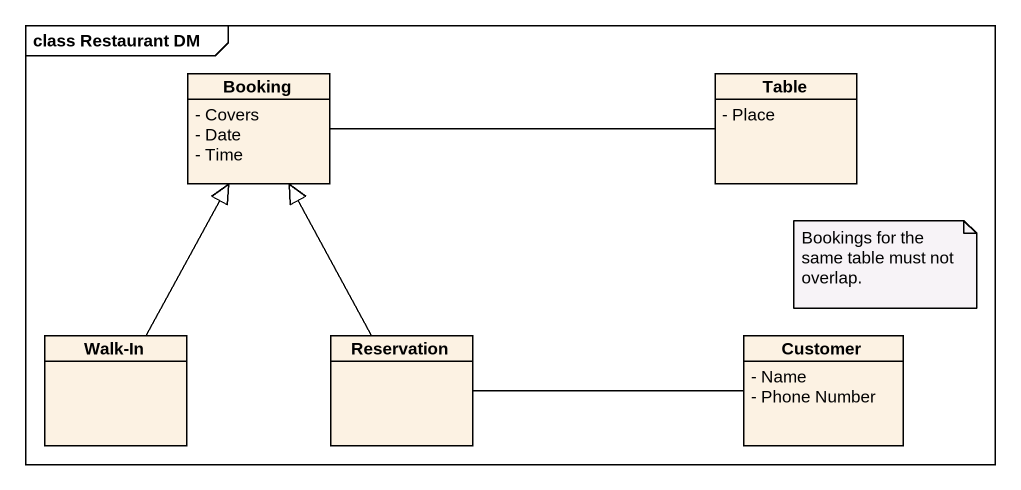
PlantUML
@startuml
mainframe class Restaurant DM
hide circle
hide empty members
skinparam classAttributeIconSize 0
class Booking {
  - Covers
  - Date
  - Time
}
class Table {
  - Place
}
class "Walk-In" as Walk_In
class Reservation
class Customer {
  - Name
  - Phone Number
}
Booking -right- Table
Walk_In -up-|> Booking
Reservation -up-|> Booking
Reservation -right- Customer
note as N1
  Bookings for the same table must not overlap.
end note
@enduml
